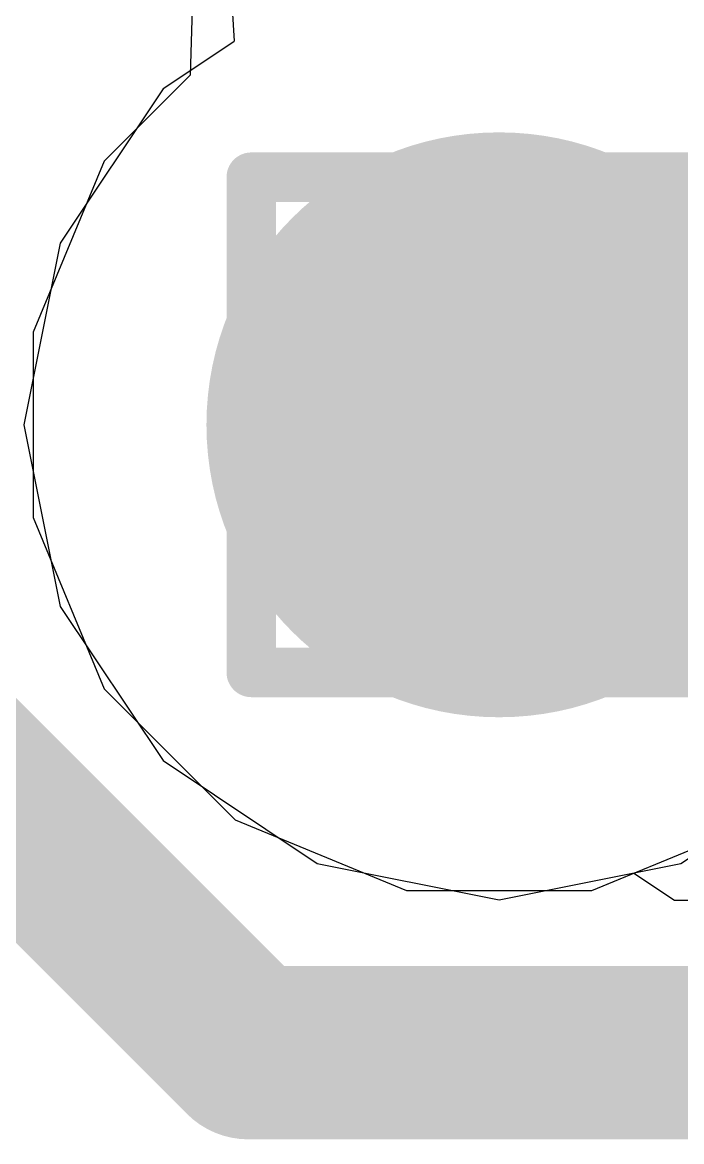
# Model space of a CAD drawing. Header units: inches. Extents: x -13 to 254, y -7 to 63.
# Drawn here: x -1.704 to -1.028, y 14.881 to 16.03 of the extents above; entities that cross this region are included whole.
import ezdxf

# ---------------------------------------------------------------- set-up
doc = ezdxf.new("R2010")
doc.units = ezdxf.units.IN
for name, color, linetype in [('Bottom Layer', 5, 'Continuous'), ('Dimensions', 6, 'Continuous'), ('Drill Drawing', 1, 'Continuous'), ('GND', 16, 'Continuous'), ('POWER', 76, 'Continuous'), ('Top Layer', 1, 'Continuous'), ('Via Holes', 16, 'Continuous')]:
    doc.layers.add(name, color=color, linetype=linetype)

msp = doc.modelspace()

# ---------------------------------------------------------------- hatches: boundary and pattern name
at = {"layer": 'Bottom Layer'}
h = msp.add_hatch(color=5, dxfattribs=at)
edge = h.paths.add_edge_path()
edge.add_arc((-1.215, 15.6168), 0.3, 0, 360)
msp.add_hatch(color=5, dxfattribs=at).paths.add_polyline_path([(-1.1929, 15.8454), (-1.1929, 15.3882), (-0.2949, 15.3882), (-0.2949, 15.8454)])
at = {"layer": 'GND'}
h = msp.add_hatch(color=16, dxfattribs=at)
edge = h.paths.add_edge_path()
edge.add_arc((-1.215, 15.6168), 0.3, 0, 360)
at = {"layer": 'POWER'}
h = msp.add_hatch(color=76, dxfattribs=at)
edge = h.paths.add_edge_path()
edge.add_arc((-1.215, 15.6168), 0.3, 0, 360)
at = {"layer": 'Top Layer'}
h = msp.add_hatch(color=1, dxfattribs=at)
edge = h.paths.add_edge_path()
edge.add_arc((-1.215, 15.6168), 0.3, 0, 360)
at = {"layer": 'Via Holes'}
h = msp.add_hatch(color=7, dxfattribs=at)
edge = h.paths.add_edge_path()
edge.add_arc((-1.215, 15.6168), 0.15, 0, 360)

# ---------------------------------------------------------------- linework, layer by layer
at = {"layer": 'Bottom Layer'}
for p, q in [((-1.4956, 16.1566), (-1.4866, 16.0104)), ((-1.4869, 16.0097), (-1.5594, 15.9613)), ((-1.4866, 16.0104), (-1.4869, 16.0097)), ((-1.5594, 15.9613), (-1.665, 15.8032)), ((-1.665, 15.8032), (-1.7021, 15.6168)), ((-1.7021, 15.6168), (-1.665, 15.4304)), ((-1.665, 15.4304), (-1.5594, 15.2723)), ((-1.5594, 15.2723), (-1.4014, 15.1667)), ((-1.0285, 15.1667), (-0.9684, 15.2069)), ((-1.4014, 15.1667), (-1.215, 15.1296)), ((-1.215, 15.1296), (-1.0285, 15.1667))]:
    msp.add_line(p, q, dxfattribs=at)
at = {"layer": 'Dimensions'}
msp.add_lwpolyline([(1.25, 15, 0.254, 0.254, -1), (-2.25, 15, 0.254, 0.254, 0)], format="xyseb", dxfattribs=at)
at = {"layer": 'Drill Drawing'}
for points in [[(-1.469, 15.8708, 0.0508, 0.0508, 0), (-0.961, 15.8708, 0.0508, 0.0508, 0)], [(-1.469, 15.3628, 0.0508, 0.0508, 0), (-1.469, 15.8708, 0.0508, 0.0508, 0)], [(-1.469, 15.3628, 0.0508, 0.0508, 0), (-0.961, 15.3628, 0.0508, 0.0508, 0)]]:
    msp.add_lwpolyline(points, format="xyseb", dxfattribs=at)
for points in [[(-1.4817, 15.8708, 0.0254, 0.0254, 1), (-1.4563, 15.8708, 0.0254, 0.0254, 1)], [(-1.4817, 15.8708, 0.0254, 0.0254, 1), (-1.4563, 15.8708, 0.0254, 0.0254, 1)], [(-1.4817, 15.3628, 0.0254, 0.0254, 1), (-1.4563, 15.3628, 0.0254, 0.0254, 1)], [(-1.4817, 15.3628, 0.0254, 0.0254, 1), (-1.4563, 15.3628, 0.0254, 0.0254, 1)]]:
    msp.add_lwpolyline(points, format="xyseb", close=True, dxfattribs=at)
at = {"layer": 'GND'}
for points in [[(-2.0208, 15.5215, 0.1778, 0.1778, 0), (-1.472, 14.9727, 0.1778, 0.1778, 0)], [(-1.472, 14.9727, 0.1778, 0.1778, 0), (1.7678, 14.9727, 0.1778, 0.1778, 0)]]:
    msp.add_lwpolyline(points, format="xyseb", dxfattribs=at)
msp.add_lwpolyline([(-1.5165, 14.9727, 0.0889, 0.0889, 1), (-1.4276, 14.9727, 0.0889, 0.0889, 1)], format="xyseb", close=True, dxfattribs=at)
msp.add_lwpolyline([(-1.5165, 14.9727, 0.0889, 0.0889, 1), (-1.4276, 14.9727, 0.0889, 0.0889, 1)], format="xyseb", close=True, dxfattribs=at)
at = {"layer": 'POWER'}
for p, q in [((-1.527, 16.1313), (-1.5318, 15.9756)), ((-1.5318, 15.9756), (-1.62, 15.8874)), ((-1.62, 15.8874), (-1.6928, 15.7118)), ((-1.6928, 15.7118), (-1.6928, 15.5217)), ((-1.6928, 15.5217), (-1.62, 15.3461)), ((-1.62, 15.3461), (-1.4856, 15.2117)), ((-1.4856, 15.2117), (-1.31, 15.139)), ((-1.1199, 15.139), (-0.9443, 15.2117)), ((-1.31, 15.139), (-1.1199, 15.139))]:
    msp.add_line(p, q, dxfattribs=at)
at = {"layer": 'Top Layer'}
for p, q in [((-1.527, 16.1313), (-1.5318, 15.9756)), ((-1.5318, 15.9756), (-1.62, 15.8874)), ((-1.62, 15.8874), (-1.6928, 15.7118)), ((-1.6928, 15.7118), (-1.6928, 15.5217)), ((-1.6928, 15.5217), (-1.62, 15.3461)), ((-1.62, 15.3461), (-1.4856, 15.2117)), ((-1.4856, 15.2117), (-1.31, 15.139)), ((-1.1199, 15.139), (-1.0767, 15.1569)), ((-1.0767, 15.1569), (-1.0349, 15.129)), ((-1.31, 15.139), (-1.1199, 15.139)), ((-1.0349, 15.129), (-1.0349, 15.129)), ((-1.0349, 15.129), (0.0407, 15.129))]:
    msp.add_line(p, q, dxfattribs=at)
msp.add_lwpolyline([(-1.215, 15.6168, 0.508, 0.508, 0), (-0.4971, 15.6168, 0.508, 0.508, 0)], format="xyseb", dxfattribs=at)
msp.add_lwpolyline([(-1.342, 15.6168, 0.254, 0.254, 1), (-1.088, 15.6168, 0.254, 0.254, 1)], format="xyseb", close=True, dxfattribs=at)

doc.saveas('drawing.dxf')
